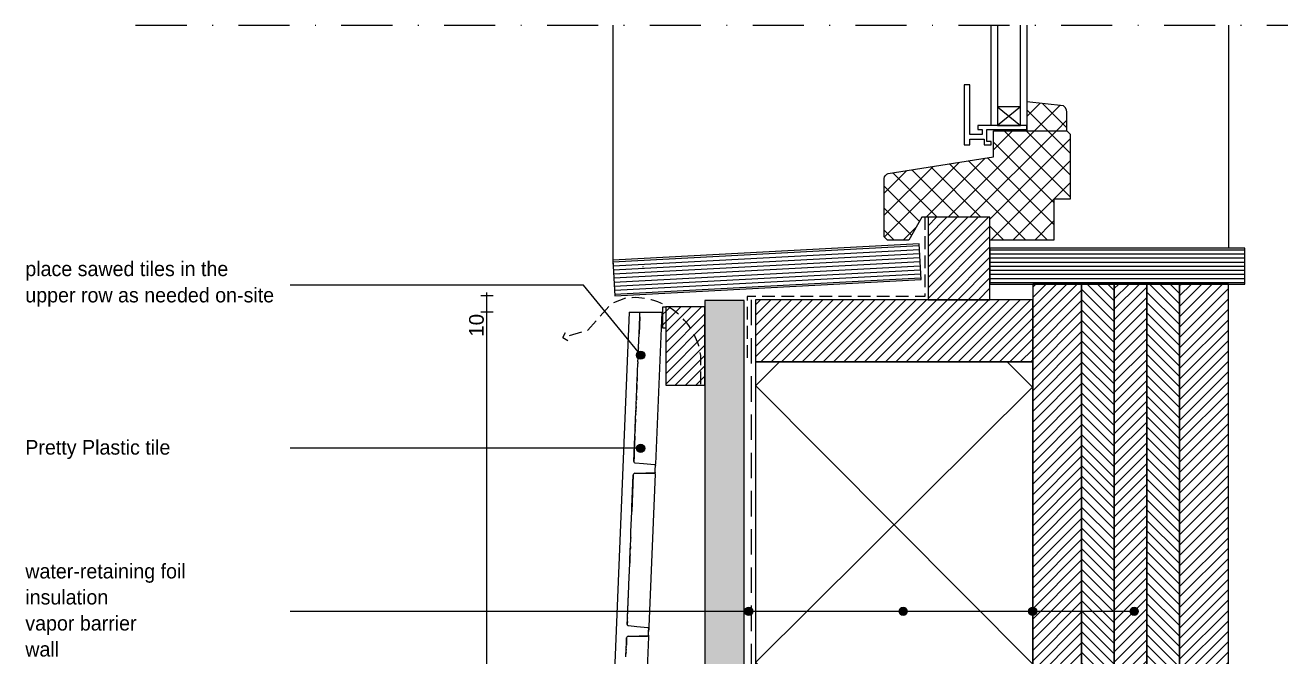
# Paper-space layout 'd-02 bottom connection windowframe' of a CAD drawing. Header units: millimetres. Extents: x 14 to 195, y 11 to 247.
# Drawn here: x 29 to 183.8, y 169.8 to 247.2 of the extents above; entities that cross this region are included whole.
import ezdxf
from ezdxf.xclip import XClip

# ---------------------------------------------------------------- set-up
doc = ezdxf.new("R2010")
doc.units = ezdxf.units.MM
doc.header["$MEASUREMENT"] = 0
doc.header["$XCLIPFRAME"] = 0
for name, pattern in [('B0302', [12.51, 6.26, -3.125, 0, -3.125]), ('B0701', [2.3412, 1.56, -0.7812]), ('B0703', [4.687, 3.125, -1.562])]:
    doc.linetypes.add(name, pattern=pattern)
for name, color, linetype in [('#01', 7, 'Continuous'), ('Dim - 1_50_100', 7, 'Continuous'), ('Info - 1_50_100', 7, 'Continuous'), ('Info - 1_5_10', 7, 'Continuous'), ('Info - English', 7, 'Continuous')]:
    doc.layers.add(name, color=color, linetype=linetype)
doc.styles.add('GENERATED_STYLE_3', font='Helvetica.ttc')
doc.styles.add('GENERATED_STYLE_4', font='')
doc.styles.get('GENERATED_STYLE_4').set_extended_font_data('Work Sans')
pattern_1 = [(45, (-9206.6243, 42.9798), (-1.3435029, 1.3435029), []), (135, (-9206.6243, 42.9798), (1.3435029, 1.3435029), [])]
pattern_2 = [(45, (-9206.62435, 42.97975), (-0.6363961, 0.6363961), [])]
pattern_3 = [(315, (-9206.62435, 42.97975), (0.6363961, 0.6363961), [])]

# ---------------------------------------------------------------- blocks, each defined once
blk = doc.blocks.new('Drawing_2_1', base_point=(-9206.62, 42.98))
at = {"layer": '#01', "linetype": 'Continuous', "lineweight": 0, "true_color": 0x000000}
for points in [[(103.95, 206.76), (103.98, 206.57), (104.09, 206.41), (104.25, 206.3), (104.45, 206.26), (104.64, 206.3), (104.8, 206.41), (104.91, 206.57), (104.95, 206.76), (104.91, 206.95), (104.8, 207.12), (104.64, 207.23), (104.45, 207.26), (104.25, 207.23), (104.09, 207.12), (103.98, 206.95)], [(103.94, 195.34), (103.98, 195.15), (104.09, 194.99), (104.25, 194.88), (104.44, 194.84), (104.63, 194.88), (104.79, 194.99), (104.9, 195.15), (104.94, 195.34), (104.9, 195.54), (104.79, 195.7), (104.63, 195.81), (104.44, 195.84), (104.25, 195.81), (104.09, 195.7), (103.98, 195.54)], [(117.19, 175.34), (117.23, 175.15), (117.34, 174.99), (117.5, 174.88), (117.69, 174.84), (117.88, 174.88), (118.05, 174.99), (118.16, 175.15), (118.19, 175.34), (118.16, 175.54), (118.05, 175.7), (117.88, 175.81), (117.69, 175.84), (117.5, 175.81), (117.34, 175.7), (117.23, 175.54)], [(136.13, 175.34), (136.17, 175.15), (136.28, 174.99), (136.44, 174.88), (136.63, 174.84), (136.82, 174.88), (136.98, 174.99), (137.09, 175.15), (137.13, 175.34), (137.09, 175.54), (136.98, 175.7), (136.82, 175.81), (136.63, 175.84), (136.44, 175.81), (136.28, 175.7), (136.17, 175.54)], [(152.02, 175.34), (152.06, 175.15), (152.17, 174.99), (152.33, 174.88), (152.52, 174.84), (152.71, 174.88), (152.87, 174.99), (152.98, 175.15), (153.02, 175.34), (152.98, 175.54), (152.87, 175.7), (152.71, 175.81), (152.52, 175.84), (152.33, 175.81), (152.17, 175.7), (152.06, 175.54)], [(164.46, 175.34), (164.5, 175.15), (164.61, 174.99), (164.77, 174.88), (164.96, 174.84), (165.15, 174.88), (165.31, 174.99), (165.42, 175.15), (165.46, 175.34), (165.42, 175.54), (165.31, 175.7), (165.15, 175.81), (164.96, 175.84), (164.77, 175.81), (164.61, 175.7), (164.5, 175.54)]]:
    blk.add_hatch(color=18, dxfattribs=at).paths.add_polyline_path(points)
at = {"layer": 'Info - 1_50_100', "linetype": 'Continuous', "lineweight": 0, "true_color": 0x000000}
h = blk.add_hatch(dxfattribs=at)
h.set_pattern_fill('310_Naaldhout__01__0001', color=18, style=0, pattern_type=2)
h.set_pattern_definition(pattern_2)
h.paths.add_polyline_path([(147.28, 223.68), (139.68, 223.68), (139.68, 213.55), (147.28, 213.55), (147.28, 220.88)])
h = blk.add_hatch(dxfattribs=at)
h.set_pattern_fill('325_Houtachtig_plaatmate_E0', color=18, style=0, pattern_type=2)
h.set_pattern_definition([(3.05803, (208.8205, 221.977), (-0.0266737, 0.499288), [])])
h.paths.add_polyline_path([(138.82, 216.03), (138.58, 220.43), (101.03, 218.42), (101.26, 214.03)])
h = blk.add_hatch(dxfattribs=at)
h.set_pattern_fill('325_Houtachtig_plaatmate_E0', color=18, style=0, pattern_type=2)
h.set_pattern_definition([(0, (284.83664, 217.6803), (0, 0.5), [])])
h.paths.add_polyline_path([(178.52, 215.48), (178.52, 219.88), (147.28, 219.88), (147.28, 215.48)])
h = blk.add_hatch(dxfattribs=at)
h.set_pattern_fill('310_Naaldhout__01__0001', color=18, style=0, pattern_type=2)
h.set_pattern_definition(pattern_2)
h.paths.add_polyline_path([(158.52, 215.48), (152.52, 215.48), (152.52, 92.3), (158.52, 92.3)])
h = blk.add_hatch(dxfattribs=at)
h.set_pattern_fill('310_Naaldhout__02__0001', color=18, style=0, pattern_type=2)
h.set_pattern_definition(pattern_3)
h.paths.add_polyline_path([(162.52, 215.48), (158.52, 215.48), (158.52, 92.3), (162.52, 92.3)])
h = blk.add_hatch(dxfattribs=at)
h.set_pattern_fill('310_Naaldhout__01__0001', color=18, style=0, pattern_type=2)
h.set_pattern_definition(pattern_2)
h.paths.add_polyline_path([(166.52, 215.48), (162.52, 215.48), (162.52, 92.3), (166.52, 92.3)])
h = blk.add_hatch(dxfattribs=at)
h.set_pattern_fill('310_Naaldhout__02__0001', color=18, style=0, pattern_type=2)
h.set_pattern_definition(pattern_3)
h.paths.add_polyline_path([(170.52, 215.48), (166.52, 215.48), (166.52, 92.3), (170.52, 92.3)])
h = blk.add_hatch(dxfattribs=at)
h.set_pattern_fill('310_Naaldhout__01__0001', color=18, style=0, pattern_type=2)
h.set_pattern_definition(pattern_2)
h.paths.add_polyline_path([(176.52, 215.48), (170.52, 215.48), (170.52, 92.3), (176.52, 92.3)])
at = {"layer": 'Info - 1_50_100', "linetype": 'Continuous', "lineweight": 0, "true_color": 0xfefefe}
blk.add_hatch(color=7, dxfattribs=at).paths.add_polyline_path([(117.12, 213.48), (112.32, 213.48), (112.32, 92.3), (117.12, 92.3)])
at = {"layer": 'Info - 1_50_100', "linetype": 'Continuous', "lineweight": 0, "true_color": 0x000000}
h = blk.add_hatch(dxfattribs=at)
h.set_pattern_fill('310_Naaldhout__01__0001', color=18, style=0, pattern_type=2)
h.set_pattern_definition(pattern_2)
h.paths.add_polyline_path([(118.52, 213.55), (118.52, 205.95), (152.52, 205.95), (152.52, 213.55)])
h = blk.add_hatch(dxfattribs=at)
h.set_pattern_fill('415_Isolatie_ruit_0001', color=18, style=0, pattern_type=2)
h.set_pattern_definition([(314.848, (118.52, 101.183), (16.9703, 16.8807), []), (224.848, (118.52, 101.183), (-16.9703, 17.0605), [])])
h.paths.add_polyline_path([(152.52, 205.95), (118.52, 205.95), (118.52, 92.3), (152.52, 92.3)])
at = {"layer": 'Info - 1_5_10', "linetype": 'Continuous', "lineweight": 0, "true_color": 0x99a3a6}
h = blk.add_hatch(dxfattribs=at)
h.set_pattern_fill('305_Loofhout__02__0001', color=253, style=0, pattern_type=2)
h.set_pattern_definition(pattern_1)
h.paths.add_polyline_path([(151.81, 234.28), (156.72, 234.28), (156.72, 236.25, 0.246914), (156.29, 237.35), (151.81, 237.82)])
h = blk.add_hatch(dxfattribs=at)
h.set_pattern_fill('305_Loofhout__02__0001', color=253, style=0, pattern_type=2)
h.set_pattern_definition(pattern_1)
h.paths.add_polyline_path([(134.32, 228.43), (134.32, 221.28), (134.72, 220.88), (137.32, 220.88), (138.92, 223.68), (147.28, 223.68), (147.28, 220.88), (155.12, 220.88), (155.12, 225.88), (157.12, 225.88), (157.12, 233.88), (156.72, 234.28), (147.72, 234.28), (147.72, 231.08), (134.8, 229.02, 0.340988)])
h = blk.add_hatch(dxfattribs=at)
h.set_pattern_fill('310_Naaldhout__01__0001', color=253, style=0, pattern_type=2)
h.set_pattern_definition(pattern_2)
h.paths.add_polyline_path([(107.18, 212.68), (107.18, 210.06), (107.52, 210.06), (107.52, 212.68)])
h = blk.add_hatch(dxfattribs=at)
h.set_pattern_fill('310_Naaldhout__01__0001', color=253, style=0, pattern_type=2)
h.set_pattern_definition(pattern_2)
h.paths.add_polyline_path([(107.52, 203.08), (112.32, 203.08), (112.32, 212.68), (107.52, 212.68)])
at = {"layer": '#01', "color": 9, "linetype": 'Continuous', "lineweight": 0}
for p, q in [((101.05, 247.22), (101.05, 217.94)), ((176.52, 247.22), (176.52, 219.88)), ((148.21, 237.2), (151.01, 234.94)), ((151.01, 237.2), (148.21, 234.94)), ((103.94, 195.34), (61.48, 195.34)), ((152.02, 175.34), (61.48, 175.34)), ((117.19, 175.34), (61.48, 175.34)), ((164.46, 175.34), (73.92, 175.34)), ((136.13, 175.34), (78.3, 175.34))]:
    blk.add_line(p, q, dxfattribs=at)
at = {"layer": '#01', "color": 9, "linetype": 'Continuous', "lineweight": 0, "flags": 128}
blk.add_lwpolyline([(104.13, 207.15), (97.42, 215.34), (61.48, 215.34)], dxfattribs=at)
at = {"layer": '#01', "color": 4, "linetype": 'Continuous', "lineweight": 0, "flags": 128}
blk.add_lwpolyline([(176.52, 92.3), (176.52, 215.48), (152.52, 215.48), (152.52, 92.3)], dxfattribs=at)
at = {"layer": '#01', "color": 1, "linetype": 'Continuous', "lineweight": 0}
for centre in [(104.45, 206.76), (104.44, 195.34), (117.69, 175.34), (136.63, 175.34), (152.52, 175.34), (164.96, 175.34)]:
    blk.add_circle(centre, 0.5, dxfattribs=at)
at = {"color": 1, "linetype": 'Continuous', "lineweight": 0}
for p, q in [((104.73, 217.61), (104.78, 217.63)), ((104.33, 211.47), (104.25, 209.36)), ((104.33, 211.48), (104.36, 212.04)), ((107.02, 212.04), (106.26, 193.41)), ((104.18, 207.77), (104.18, 207.77)), ((104.18, 207.67), (104.18, 207.6)), ((104.11, 205.95), (104.1, 205.75)), ((104.15, 206.88), (104.13, 206.47)), ((104.14, 206.75), (104.13, 206.44)), ((104.04, 204.24), (104.07, 204.91)), ((104.07, 204.91), (104.07, 204.99)), ((104.09, 205.6), (104.1, 205.73)), ((104.09, 205.6), (104.09, 205.61)), ((104.1, 205.74), (104.1, 205.75)), ((104.1, 205.73), (104.1, 205.74)), ((103.99, 203.1), (103.97, 202.69)), ((103.99, 203.08), (103.97, 202.69)), ((103.99, 203.17), (103.99, 203.13)), ((103.99, 203.13), (103.99, 203.15)), ((103.99, 203.12), (103.99, 203.13)), ((104.01, 203.58), (104.02, 203.68)), ((104.02, 203.68), (104.01, 203.6)), ((104.02, 203.68), (104.01, 203.63)), ((104.02, 203.68), (104.01, 203.63)), ((104.02, 203.88), (104.03, 203.93)), ((104.03, 203.93), (104.02, 203.88)), ((104.02, 203.88), (104.03, 203.93)), ((104.02, 203.9), (104.03, 203.93)), ((104.03, 203.93), (104.02, 203.91)), ((104.02, 203.91), (104.03, 203.93)), ((104.02, 203.91), (104.02, 203.86)), ((104.02, 203.88), (104.02, 203.73)), ((104.02, 203.86), (104.02, 203.86)), ((104.02, 203.86), (104.02, 203.78)), ((104.02, 203.86), (104.02, 203.8)), ((104.02, 203.86), (104.02, 203.83)), ((104.02, 203.8), (104.02, 203.83)), ((104.02, 203.73), (104.02, 203.68)), ((104.02, 203.68), (104.02, 203.68)), ((104.03, 204.02), (104.03, 204.02)), ((104.03, 204.01), (104.03, 204)), ((104.03, 204), (104.03, 204.01)), ((104.03, 204.01), (104.03, 204.01)), ((104.03, 204), (104.03, 204)), ((104.03, 204), (104.03, 203.98)), ((104.03, 204), (104.03, 204)), ((104.03, 203.98), (104.03, 203.98)), ((104.03, 203.98), (104.03, 203.98)), ((104.03, 203.96), (104.03, 203.97)), ((104.03, 203.93), (104.03, 203.96)), ((104.03, 203.93), (104.03, 203.96)), ((104.03, 203.95), (104.03, 203.96)), ((104.03, 203.95), (104.03, 203.96)), ((104.03, 203.93), (104.03, 203.95)), ((103.92, 201.44), (103.93, 201.5)), ((103.92, 201.45), (103.93, 201.49)), ((103.92, 201.47), (103.92, 201.46)), ((103.92, 201.45), (103.92, 201.46)), ((103.92, 201.43), (103.92, 201.45)), ((103.92, 201.42), (103.92, 201.43)), ((103.92, 201.43), (103.92, 201.43)), ((103.92, 201.4), (103.92, 201.42)), ((103.92, 201.39), (103.92, 201.4)), ((103.92, 201.4), (103.92, 201.4)), ((103.92, 201.38), (103.92, 201.39)), ((103.92, 201.36), (103.92, 201.38)), ((103.92, 201.37), (103.92, 201.36)), ((103.92, 201.35), (103.92, 201.36)), ((103.92, 201.36), (103.92, 201.36)), ((103.92, 201.26), (103.92, 201.35)), ((103.92, 201.32), (103.92, 201.33)), ((103.92, 201.24), (103.92, 201.32)), ((103.92, 201.23), (103.92, 201.31)), ((103.92, 201.31), (103.92, 201.31)), ((103.93, 201.68), (103.93, 201.7)), ((103.93, 201.66), (103.93, 201.67)), ((103.93, 201.65), (103.93, 201.66)), ((103.93, 201.65), (103.93, 201.63)), ((103.93, 201.63), (103.93, 201.64)), ((103.93, 201.61), (103.93, 201.63)), ((103.93, 201.6), (103.93, 201.61)), ((103.93, 201.6), (103.93, 201.58)), ((103.93, 201.58), (103.93, 201.59)), ((103.93, 201.57), (103.93, 201.58)), ((103.93, 201.52), (103.93, 201.57)), ((103.93, 201.55), (103.93, 201.5)), ((103.93, 201.54), (103.93, 201.55)), ((103.93, 201.52), (103.93, 201.54)), ((103.93, 201.5), (103.93, 201.52)), ((103.93, 201.52), (103.93, 201.52)), ((103.94, 201.79), (103.96, 202.45)), ((103.94, 201.79), (103.94, 201.77)), ((103.94, 201.78), (103.94, 201.77)), ((103.94, 201.77), (103.94, 201.76)), ((103.94, 201.75), (103.94, 201.76)), ((103.94, 201.75), (103.94, 201.75)), ((103.94, 201.72), (103.94, 201.74)), ((103.96, 202.45), (103.97, 202.46)), ((103.97, 202.46), (103.96, 202.45)), ((103.96, 202.45), (103.96, 202.45)), ((103.97, 202.69), (103.97, 202.69)), ((103.97, 202.68), (103.97, 202.69)), ((103.97, 202.67), (103.97, 202.68)), ((103.97, 202.68), (103.97, 202.67)), ((103.97, 202.67), (103.97, 202.68)), ((103.97, 202.65), (103.97, 202.67)), ((103.97, 202.67), (103.97, 202.66)), ((103.97, 202.66), (103.97, 202.67)), ((103.97, 202.66), (103.97, 202.63)), ((103.97, 202.66), (103.97, 202.64)), ((103.97, 202.66), (103.97, 202.65)), ((103.97, 202.66), (103.97, 202.65)), ((103.97, 202.66), (103.97, 202.66)), ((103.97, 202.64), (103.97, 202.62)), ((103.97, 202.64), (103.97, 202.62)), ((103.97, 202.64), (103.97, 202.63)), ((103.97, 202.63), (103.97, 202.61)), ((103.97, 202.63), (103.97, 202.61)), ((103.97, 202.62), (103.97, 202.62)), ((103.97, 202.61), (103.97, 202.6)), ((103.97, 202.61), (103.97, 202.6)), ((103.97, 202.6), (103.97, 202.61)), ((103.97, 202.59), (103.97, 202.6)), ((103.97, 202.59), (103.97, 202.59)), ((103.97, 202.59), (103.97, 202.59)), ((103.97, 202.47), (103.97, 202.48)), ((103.85, 199.75), (103.86, 199.76)), ((103.85, 199.75), (103.85, 199.74)), ((103.85, 199.75), (103.85, 199.74)), ((103.85, 199.74), (103.85, 199.75)), ((103.85, 199.75), (103.85, 199.75)), ((103.85, 199.71), (103.85, 199.73)), ((103.85, 199.73), (103.85, 199.72)), ((103.85, 199.73), (103.85, 199.73)), ((103.85, 199.71), (103.85, 199.71)), ((103.87, 200.17), (103.86, 199.84)), ((103.87, 200.15), (103.86, 199.83)), ((103.86, 199.84), (103.86, 199.84)), ((103.86, 199.83), (103.86, 199.82)), ((103.86, 199.83), (103.86, 199.83)), ((103.86, 199.8), (103.86, 199.82)), ((103.86, 199.8), (103.86, 199.81)), ((103.86, 199.79), (103.86, 199.8)), ((103.86, 199.78), (103.86, 199.77)), ((103.86, 199.78), (103.86, 199.77)), ((103.86, 199.78), (103.86, 199.78)), ((103.86, 199.77), (103.86, 199.77)), ((103.86, 199.77), (103.86, 199.76)), ((103.87, 200.22), (103.88, 200.3)), ((103.88, 200.3), (103.87, 200.22)), ((103.88, 200.27), (103.87, 200.2)), ((103.88, 200.26), (103.87, 200.17)), ((103.88, 200.48), (103.88, 200.47)), ((103.88, 200.44), (103.88, 200.46)), ((103.88, 200.45), (103.88, 200.44)), ((103.88, 200.43), (103.88, 200.41)), ((103.88, 200.43), (103.88, 200.41)), ((103.88, 200.4), (103.88, 200.38)), ((103.88, 200.4), (103.88, 200.4)), ((103.88, 200.37), (103.88, 200.36)), ((103.88, 200.36), (103.88, 200.33)), ((103.88, 200.33), (103.88, 200.35)), ((103.88, 200.34), (103.88, 200.33)), ((103.88, 200.31), (103.88, 200.33)), ((103.88, 200.32), (103.88, 200.31)), ((103.88, 200.3), (103.88, 200.3)), ((103.88, 200.28), (103.88, 200.27)), ((103.91, 201.01), (103.9, 200.98)), ((103.9, 200.97), (103.9, 200.95)), ((103.9, 200.94), (103.9, 200.91)), ((103.9, 200.94), (103.9, 200.92)), ((103.9, 200.9), (103.9, 200.88)), ((103.9, 200.84), (103.9, 200.87)), ((103.9, 200.87), (103.9, 200.85)), ((103.91, 201.01), (103.91, 200.99)), ((103.79, 198.28), (103.8, 198.3)), ((103.79, 198.26), (103.79, 198.28)), ((103.79, 198.25), (103.79, 198.23)), ((103.79, 198.21), (103.79, 198.23)), ((103.79, 198.15), (103.79, 198.21)), ((103.79, 198.16), (103.79, 198.21)), ((103.81, 198.57), (103.8, 198.53)), ((103.8, 198.48), (103.8, 198.46)), ((103.8, 198.44), (103.8, 198.42)), ((103.8, 198.37), (103.8, 198.4)), ((103.8, 198.35), (103.8, 198.37)), ((103.8, 198.31), (103.8, 198.33)), ((103.81, 198.77), (103.82, 198.78)), ((103.82, 198.78), (103.81, 198.77)), ((103.81, 198.77), (103.81, 198.77)), ((103.81, 198.76), (103.81, 198.77)), ((103.81, 198.77), (103.81, 198.76)), ((103.81, 198.77), (103.81, 198.77)), ((103.81, 198.74), (103.81, 198.76)), ((103.81, 198.76), (103.81, 198.74)), ((103.81, 198.73), (103.81, 198.74)), ((103.81, 198.74), (103.81, 198.74)), ((103.81, 198.72), (103.81, 198.73)), ((103.81, 198.72), (103.81, 198.71)), ((103.81, 198.69), (103.81, 198.71)), ((103.81, 198.71), (103.81, 198.69)), ((103.81, 198.69), (103.81, 198.68)), ((103.81, 198.68), (103.81, 198.67)), ((103.81, 198.68), (103.81, 198.67)), ((103.81, 198.66), (103.81, 198.67)), ((103.81, 198.64), (103.81, 198.66)), ((103.81, 198.65), (103.81, 198.64)), ((103.81, 198.61), (103.81, 198.64)), ((103.81, 198.64), (103.81, 198.61)), ((103.81, 198.64), (103.81, 198.64)), ((103.81, 198.61), (103.81, 198.62)), ((103.81, 198.62), (103.81, 198.61)), ((103.81, 198.6), (103.81, 198.61)), ((103.81, 198.61), (103.81, 198.61)), ((103.81, 198.57), (103.81, 198.6)), ((103.81, 198.56), (103.81, 198.59)), ((103.81, 198.59), (103.81, 198.55)), ((103.81, 198.59), (103.81, 198.59)), ((103.81, 198.58), (103.81, 198.55)), ((103.81, 198.54), (103.81, 198.57)), ((103.82, 198.87), (103.82, 198.87)), ((103.82, 198.87), (103.82, 198.86)), ((103.82, 198.85), (103.82, 198.86)), ((103.82, 198.86), (103.82, 198.86)), ((103.82, 198.86), (103.82, 198.86)), ((103.82, 198.84), (103.82, 198.85)), ((103.82, 198.85), (103.82, 198.85)), ((103.82, 198.83), (103.82, 198.84)), ((103.82, 198.84), (103.82, 198.84)), ((103.82, 198.84), (103.82, 198.84)), ((103.82, 198.83), (103.82, 198.82)), ((103.82, 198.82), (103.82, 198.83)), ((103.82, 198.81), (103.82, 198.82)), ((103.82, 198.82), (103.82, 198.81)), ((103.82, 198.81), (103.82, 198.8)), ((103.82, 198.8), (103.82, 198.79)), ((103.82, 198.8), (103.82, 198.8)), ((103.82, 198.79), (103.82, 198.78)), ((103.83, 199.26), (103.84, 199.5)), ((103.84, 199.51), (103.85, 199.52)), ((103.84, 199.51), (103.84, 199.5)), ((103.84, 199.5), (103.84, 199.51)), ((103.85, 199.57), (103.85, 199.58)), ((103.85, 199.58), (103.85, 199.58)), ((103.85, 199.58), (103.85, 199.57)), ((103.85, 199.57), (103.85, 199.56)), ((103.85, 199.57), (103.85, 199.57)), ((103.85, 199.56), (103.85, 199.55)), ((103.85, 199.55), (103.85, 199.54)), ((103.85, 199.52), (103.85, 199.54)), ((103.85, 199.54), (103.85, 199.54)), ((103.73, 196.81), (103.61, 193.74)), ((103.61, 193.74), (103.73, 196.79)), ((103.73, 196.79), (103.73, 196.8)), ((103.73, 196.8), (103.73, 196.79)), ((103.76, 197.55), (103.77, 197.56)), ((103.76, 197.53), (103.76, 197.54)), ((103.76, 197.52), (103.76, 197.51)), ((103.76, 197.49), (103.76, 197.51)), ((103.76, 197.51), (103.76, 197.5)), ((103.76, 197.49), (103.76, 197.49)), ((103.77, 197.79), (103.78, 197.83)), ((103.77, 197.78), (103.77, 197.75)), ((103.77, 197.74), (103.77, 197.7)), ((103.77, 197.74), (103.77, 197.71)), ((103.77, 197.69), (103.77, 197.65)), ((103.77, 197.62), (103.77, 197.64)), ((103.77, 197.59), (103.77, 197.6)), ((103.78, 198.04), (103.79, 198.08)), ((103.78, 198), (103.78, 198.04)), ((103.78, 198), (103.78, 197.99)), ((103.78, 197.98), (103.78, 197.94)), ((103.78, 197.93), (103.78, 197.88)), ((103.78, 197.9), (103.78, 197.93)), ((103.78, 197.87), (103.78, 197.84)), ((103.79, 198.14), (103.79, 198.09)), ((103.79, 198.09), (103.79, 198.14)), ((103.61, 193.74), (103.63, 194.36)), ((103.63, 194.34), (103.61, 193.74)), ((103.61, 193.74), (103.63, 194.33)), ((103.63, 194.31), (103.61, 193.74)), ((103.63, 193.64), (103.61, 193.74)), ((103.63, 194.36), (103.64, 194.38)), ((103.7, 193.57), (103.63, 193.64)), ((103.79, 193.53), (103.7, 193.57)), ((103.54, 192.08), (103.36, 187.57)), ((103.38, 188.11), (103.54, 192.08)), ((103.57, 192.18), (103.54, 192.08)), ((103.64, 192.25), (103.57, 192.18)), ((103.74, 192.28), (103.64, 192.25)), ((106.12, 192.3), (105.07, 192.29)), ((106.21, 192.2), (105.44, 173.43)), ((106.17, 192.32), (106.15, 192.31)), ((106.19, 193.3), (106.21, 193.3)), ((106.2, 192.35), (106.19, 192.34)), ((106.21, 192.2), (106.22, 192.4)), ((106.22, 192.4), (106.21, 192.38)), ((106.22, 192.4), (106.23, 192.75)), ((106.23, 193.28), (106.24, 193.26)), ((106.25, 193.21), (106.26, 193.41)), ((106.25, 193.23), (106.25, 193.21)), ((103.38, 188.11), (103.36, 187.77)), ((103.38, 188.11), (103.37, 187.95)), ((103.22, 184.21), (103.23, 184.42)), ((103.23, 184.39), (103.22, 184.32)), ((103.22, 184.32), (103.23, 184.35)), ((103.22, 184.21), (103.22, 184.32)), ((103.22, 184.21), (103.22, 184.28)), ((103.24, 184.82), (103.25, 184.97)), ((103.25, 184.97), (103.25, 185.04)), ((103.18, 183.13), (103.17, 182.94)), ((103.17, 182.97), (103.18, 183.13)), ((103.18, 183.26), (103.19, 183.41)), ((103.18, 183.3), (103.18, 183.13)), ((103.19, 183.41), (103.19, 183.44)), ((103.21, 184.1), (103.22, 184.16)), ((103.22, 184.16), (103.22, 184.19)), ((103.12, 181.71), (103.1, 181.27)), ((103.12, 181.71), (103.1, 181.34)), ((103.13, 181.98), (103.12, 181.75)), ((103.13, 181.98), (103.12, 181.8)), ((103.14, 182.2), (103.13, 182.02)), ((103.14, 182.2), (103.13, 182.06)), ((103.15, 182.41), (103.14, 182.3)), ((103.15, 182.41), (103.14, 182.33)), ((102.82, 174.49), (102.98, 178.43)), ((102.98, 178.43), (102.99, 178.64)), ((102.81, 174.09), (102.79, 173.76)), ((102.79, 173.76), (102.8, 174.04)), ((102.81, 173.66), (102.79, 173.76)), ((102.81, 174.09), (102.82, 174.49)), ((102.88, 173.59), (102.81, 173.66)), ((102.82, 174.49), (102.83, 174.64)), ((102.82, 174.54), (102.82, 174.49)), ((102.97, 173.55), (102.88, 173.59)), ((105.44, 173.43), (105.43, 173.23)), ((102.72, 172.1), (102.69, 171.2)), ((102.71, 171.68), (102.72, 172.1)), ((102.75, 172.2), (102.72, 172.1)), ((102.83, 172.27), (102.75, 172.2)), ((102.92, 172.29), (102.83, 172.27)), ((103.69, 172.3), (103.69, 172.3)), ((105.3, 172.32), (104.25, 172.31)), ((105.39, 172.22), (104.62, 153.44)), ((105.3, 172.32), (105.32, 172.33)), ((105.34, 173.33), (105.36, 173.32)), ((105.37, 172.35), (105.35, 172.33)), ((105.39, 173.31), (105.4, 173.3)), ((105.4, 172.41), (105.39, 172.22)), ((105.39, 172.39), (105.39, 172.37)), ((105.43, 173.23), (105.42, 172.87)), ((105.43, 173.23), (105.43, 173.25)), ((102.65, 170.32), (102.64, 170.15)), ((102.67, 170.72), (102.66, 170.57)), ((102.66, 170.41), (102.66, 170.57)), ((102.66, 170.57), (102.66, 170.57)), ((102.66, 170.41), (102.66, 170.41)), ((102.67, 170.81), (102.68, 170.9)), ((102.67, 170.72), (102.67, 170.81)), ((102.68, 171.05), (102.69, 171.2)), ((102.68, 171.05), (102.68, 171.04)), ((102.68, 171.04), (102.68, 170.9)), ((102.69, 171.2), (102.69, 171.2)), ((102.63, 169.82), (102.64, 169.93)), ((102.63, 169.78), (102.63, 169.82)), ((102.64, 170.15), (102.64, 170.09)), ((102.64, 170.09), (102.64, 170.08)), ((102.64, 169.95), (102.64, 169.93))]:
    blk.add_line(p, q, dxfattribs=at)
at = {"color": 2, "linetype": 'Continuous', "lineweight": 0}
for p, q in [((103.02, 212.04), (107.06, 212.04)), ((103.99, 203.12), (103.99, 203.13)), ((104.02, 203.9), (104.02, 203.91)), ((104.02, 203.88), (104.02, 203.88)), ((104.02, 203.68), (104.02, 203.68)), ((104.03, 203.95), (104.03, 203.96)), ((104.03, 203.93), (104.03, 203.93)), ((103.92, 201.45), (103.92, 201.46)), ((103.92, 201.42), (103.92, 201.43)), ((103.92, 201.32), (103.92, 201.33)), ((103.92, 201.31), (103.92, 201.31)), ((103.93, 201.7), (103.93, 201.71)), ((103.93, 201.54), (103.93, 201.55)), ((103.93, 201.52), (103.93, 201.52)), ((103.94, 201.77), (103.94, 201.78)), ((103.94, 201.75), (103.94, 201.75)), ((103.97, 202.69), (103.97, 202.69)), ((103.97, 202.45), (103.97, 202.46)), ((103.85, 199.73), (103.85, 199.73)), ((103.85, 199.71), (103.85, 199.71)), ((103.88, 200.48), (103.88, 200.49)), ((103.88, 200.46), (103.88, 200.47)), ((103.88, 200.43), (103.88, 200.44)), ((103.88, 200.4), (103.88, 200.41)), ((103.88, 200.37), (103.88, 200.38)), ((103.88, 200.34), (103.88, 200.35)), ((103.88, 200.32), (103.88, 200.33)), ((103.88, 200.29), (103.88, 200.3)), ((103.88, 200.27), (103.88, 200.28)), ((103.9, 200.98), (103.91, 200.99)), ((103.9, 200.94), (103.9, 200.95)), ((103.9, 200.91), (103.9, 200.92)), ((103.9, 200.87), (103.9, 200.88)), ((103.9, 200.84), (103.9, 200.85)), ((103.79, 198.28), (103.79, 198.29)), ((103.79, 198.26), (103.79, 198.26)), ((103.79, 198.23), (103.79, 198.23)), ((103.79, 198.21), (103.79, 198.21)), ((103.8, 198.46), (103.8, 198.46)), ((103.8, 198.42), (103.8, 198.42)), ((103.8, 198.37), (103.8, 198.38)), ((103.8, 198.3), (103.8, 198.31)), ((103.81, 198.71), (103.81, 198.71)), ((103.81, 198.68), (103.81, 198.68)), ((103.82, 198.86), (103.82, 198.87)), ((103.82, 198.84), (103.82, 198.84)), ((103.84, 199.51), (103.84, 199.51)), ((103.85, 199.52), (103.85, 199.52)), ((103.73, 196.79), (103.73, 196.79)), ((103.76, 197.49), (103.76, 197.5)), ((103.78, 198.04), (103.78, 198.04)), ((103.78, 197.98), (103.78, 197.99)), ((103.79, 198.14), (103.79, 198.15)), ((103.79, 198.08), (103.79, 198.09)), ((102.66, 170.57), (102.67, 170.72)), ((102.68, 170.9), (102.68, 171.05))]:
    blk.add_line(p, q, dxfattribs=at)
at = {"color": 2, "linetype": 'Continuous', "lineweight": 0, "flags": 128}
for points in [[(103.02, 212.04), (100.44, 148.98), (98.95, 112.51), (98.94, 112.25), (98.93, 112.11), (98.94, 112.08), (98.94, 112.06)], [(104.22, 208.61), (104.25, 209.36), (104.33, 211.47), (104.36, 212.04)], [(104.11, 205.95), (104.13, 206.44), (104.13, 206.47), (104.15, 207.02), (104.16, 207.17), (104.18, 207.6), (104.18, 207.67), (104.22, 208.61)], [(103.61, 193.74), (103.63, 194.31), (103.63, 194.33), (103.63, 194.34), (103.63, 194.36), (103.64, 194.38), (103.73, 196.79), (103.73, 196.8), (103.76, 197.49), (103.76, 197.51), (103.76, 197.52), (103.76, 197.54), (103.76, 197.55), (103.77, 197.56), (103.77, 197.58), (103.77, 197.59), (103.77, 197.6), (103.77, 197.62), (103.77, 197.64), (103.77, 197.65), (103.77, 197.69), (103.77, 197.7), (103.77, 197.71), (103.77, 197.74), (103.77, 197.75), (103.77, 197.78), (103.77, 197.79), (103.78, 197.83), (103.78, 197.84), (103.78, 197.87), (103.78, 197.88), (103.78, 197.9), (103.78, 197.93), (103.78, 197.94), (103.78, 197.98), (103.78, 198), (103.78, 198.04), (103.79, 198.08), (103.79, 198.1), (103.79, 198.14), (103.79, 198.16), (103.79, 198.21), (103.79, 198.23), (103.79, 198.25), (103.79, 198.26), (103.79, 198.28), (103.8, 198.3), (103.8, 198.33), (103.8, 198.34), (103.8, 198.35), (103.8, 198.37), (103.8, 198.4), (103.8, 198.42), (103.8, 198.44), (103.8, 198.46), (103.8, 198.48), (103.81, 198.57), (103.81, 198.58), (103.81, 198.59), (103.81, 198.61), (103.81, 198.63), (103.81, 198.64), (103.81, 198.66), (103.81, 198.67), (103.81, 198.68), (103.81, 198.69), (103.81, 198.71), (103.81, 198.72), (103.81, 198.74), (103.81, 198.75), (103.81, 198.77), (103.82, 198.79), (103.82, 198.81), (103.82, 198.82), (103.82, 198.83), (103.82, 198.85), (103.82, 198.86), (103.83, 199.14), (103.84, 199.5), (103.85, 199.52), (103.85, 199.54), (103.85, 199.55), (103.85, 199.56), (103.85, 199.57), (103.85, 199.58), (103.85, 199.71), (103.85, 199.72), (103.85, 199.74), (103.86, 199.76), (103.86, 199.78), (103.86, 199.8), (103.86, 199.82), (103.86, 199.83), (103.88, 200.26), (103.88, 200.27), (103.88, 200.29), (103.88, 200.31), (103.88, 200.32), (103.88, 200.34), (103.88, 200.36), (103.88, 200.37), (103.88, 200.4), (103.88, 200.43), (103.88, 200.45), (103.88, 200.48), (103.9, 200.84), (103.9, 200.87), (103.9, 200.9), (103.9, 200.94), (103.9, 200.97), (103.91, 201.01), (103.92, 201.31), (103.92, 201.32), (103.92, 201.34), (103.92, 201.35), (103.92, 201.36), (103.92, 201.38), (103.92, 201.4), (103.92, 201.42), (103.92, 201.43), (103.92, 201.45), (103.92, 201.47), (103.93, 201.49), (103.93, 201.5), (103.93, 201.52), (103.93, 201.54), (103.93, 201.55), (103.93, 201.57), (103.93, 201.58), (103.93, 201.59), (103.93, 201.6), (103.93, 201.61), (103.93, 201.63), (103.93, 201.64), (103.93, 201.65), (103.93, 201.66), (103.93, 201.67), (103.93, 201.68), (103.93, 201.7), (103.94, 201.72), (103.94, 201.74), (103.94, 201.76), (103.94, 201.79), (103.96, 202.45), (103.97, 202.46), (103.97, 202.48), (103.97, 202.59), (103.97, 202.6), (103.97, 202.61), (103.97, 202.62), (103.97, 202.64), (103.97, 202.65), (103.97, 202.67), (103.97, 202.69), (103.99, 203.08), (103.99, 203.1), (103.99, 203.12), (103.99, 203.15), (103.99, 203.17), (104.01, 203.56), (104.01, 203.58), (104.01, 203.6), (104.01, 203.63), (104.02, 203.68), (104.02, 203.73), (104.02, 203.78), (104.02, 203.8), (104.02, 203.83), (104.02, 203.86), (104.02, 203.88), (104.02, 203.9), (104.03, 203.93), (104.03, 203.95), (104.03, 203.98), (104.03, 204), (104.03, 204.02), (104.04, 204.24), (104.07, 204.91)], [(104.07, 204.99), (104.09, 205.49), (104.09, 205.61), (104.1, 205.73)], [(104.03, 204), (104.03, 204.01), (104.03, 204.02)], [(103.92, 201.38), (103.92, 201.4)], [(103.92, 201.35), (103.92, 201.37)], [(103.96, 202.45), (103.97, 202.47)], [(103.97, 202.67), (103.97, 202.68), (103.97, 202.69)], [(103.97, 202.59), (103.97, 202.6), (103.97, 202.62), (103.97, 202.63)], [(103.97, 202.59), (103.97, 202.6)], [(103.86, 199.77), (103.86, 199.79), (103.86, 199.81)], [(103.81, 198.75), (103.81, 198.76), (103.81, 198.77), (103.82, 198.8), (103.82, 198.81), (103.82, 198.82), (103.82, 198.83), (103.82, 198.85), (103.82, 198.87)], [(103.81, 198.6), (103.81, 198.62), (103.81, 198.64), (103.81, 198.65)], [(103.81, 198.57), (103.81, 198.58)], [(103.85, 199.56), (103.85, 199.57), (103.85, 199.58)], [(103.76, 197.49), (103.76, 197.52), (103.76, 197.53)], [(106.21, 193.3), (106.19, 193.3), (106.16, 193.31), (104.81, 193.44), (103.79, 193.53)], [(102.79, 173.76), (102.8, 174.04), (102.81, 174.09), (102.82, 174.49), (102.82, 174.54), (102.83, 174.64), (102.98, 178.43), (102.99, 178.64), (103.1, 181.23), (103.1, 181.27), (103.1, 181.34), (103.12, 181.71), (103.12, 181.75), (103.12, 181.8), (103.13, 181.98), (103.13, 182.02), (103.13, 182.06), (103.14, 182.26), (103.14, 182.3), (103.14, 182.33), (103.17, 182.94), (103.17, 182.97), (103.18, 183.3), (103.19, 183.41), (103.19, 183.44), (103.22, 184.16), (103.22, 184.19), (103.22, 184.28), (103.22, 184.32), (103.23, 184.35), (103.23, 184.39), (103.23, 184.42), (103.23, 184.45), (103.24, 184.82), (103.25, 184.97), (103.25, 185.04), (103.25, 185.08), (103.36, 187.57), (103.36, 187.77), (103.37, 187.95), (103.38, 188.11), (103.54, 192.08)], [(103.74, 192.28), (105.07, 192.29), (106.12, 192.3), (106.15, 192.31), (106.17, 192.32)], [(106.17, 192.32), (106.19, 192.34), (106.2, 192.35)], [(106.2, 192.35), (106.21, 192.38), (106.22, 192.4), (106.23, 192.75), (106.25, 193.21), (106.25, 193.23), (106.24, 193.26)], [(106.24, 193.26), (106.23, 193.28), (106.21, 193.3)], [(105.39, 173.31), (105.36, 173.32), (105.34, 173.33), (103.99, 173.46), (102.97, 173.55)], [(102.69, 171.2), (102.71, 171.68), (102.72, 172.1)], [(102.92, 172.29), (104.25, 172.31), (105.3, 172.32), (105.32, 172.33), (105.35, 172.33)], [(105.35, 172.33), (105.37, 172.35), (105.39, 172.37)], [(105.42, 173.28), (105.4, 173.3), (105.39, 173.31)], [(105.39, 172.37), (105.39, 172.39), (105.4, 172.41), (105.42, 172.87), (105.43, 173.23), (105.43, 173.25), (105.42, 173.28)], [(102.64, 170.15), (102.66, 170.41)], [(102.64, 169.93), (102.64, 170.08), (102.64, 170.09)]]:
    blk.add_lwpolyline(points, dxfattribs=at)
at = {"color": 1, "linetype": 'Continuous', "lineweight": 0}
for p in [(103.92, 201.33), (103.94, 201.75), (103.97, 202.6), (103.81, 198.74), (103.81, 198.59), (103.82, 198.86), (103.82, 198.8), (103.76, 197.5)]:
    blk.add_point(p, dxfattribs=at)
at = {"layer": 'Dim - 1_50_100', "color": 1, "linetype": 'Continuous', "lineweight": 0}
for p, q in [((86.34, 214.03), (84.84, 214.03)), ((85.59, 214.03), (85.59, 214.43)), ((85.59, 212.04), (85.59, 214.03)), ((86.34, 212.04), (84.84, 212.04)), ((85.59, 112.01), (85.59, 212.04))]:
    blk.add_line(p, q, dxfattribs=at)
at = {"layer": 'Info - 1_50_100', "color": 3, "linetype": 'B0703', "lineweight": 0}
blk.add_line((118.01, 213.55), (118.01, 92.3), dxfattribs=at)
at = {"layer": 'Info - 1_50_100', "color": 9, "linetype": 'Continuous', "lineweight": 0}
for q in [(95.23, 209.53), (95.51, 208.57)]:
    blk.add_line((94.89, 208.91), q, dxfattribs=at)
at = {"layer": 'Info - 1_50_100', "color": 2, "linetype": 'B0701', "lineweight": 0, "flags": 128}
blk.add_lwpolyline([(139.28, 223.68), (139.28, 213.95), (117.5, 213.95), (117.5, 205.95)], dxfattribs=at)
at = {"layer": 'Info - 1_50_100', "color": 9, "linetype": 'Continuous', "lineweight": 0, "flags": 128}
for points in [[(147.28, 223.68), (139.68, 223.68), (139.68, 213.55), (147.28, 213.55), (147.28, 220.88)], [(138.82, 216.03), (138.58, 220.43), (101.03, 218.42), (101.26, 214.03)], [(178.52, 215.48), (178.52, 219.88), (147.28, 219.88), (147.28, 215.48)]]:
    blk.add_lwpolyline(points, close=True, dxfattribs=at)
for points in [[(158.52, 92.3), (158.52, 215.48), (152.52, 215.48), (152.52, 92.3)], [(162.52, 92.3), (162.52, 215.48), (158.52, 215.48), (158.52, 92.3)], [(166.52, 92.3), (166.52, 215.48), (162.52, 215.48), (162.52, 92.3)], [(170.52, 92.3), (170.52, 215.48), (166.52, 215.48), (166.52, 92.3)], [(176.52, 92.3), (176.52, 215.48), (170.52, 215.48), (170.52, 92.3)], [(117.12, 92.3), (117.12, 213.48), (112.32, 213.48), (112.32, 92.3)]]:
    blk.add_lwpolyline(points, dxfattribs=at)
at = {"layer": 'Info - 1_50_100', "color": 9, "linetype": 'B0701', "lineweight": 0, "flags": 128}
blk.add_lwpolyline([(111.81, 203.21), (111.81, 206.7, 0.414214), (102.59, 213.74), (100.87, 213.11), (97.98, 209.81), (94.89, 208.91)], format="xyb", dxfattribs=at)
at = {"layer": 'Info - 1_50_100', "color": 2, "linetype": 'Continuous', "lineweight": 0, "flags": 128}
blk.add_lwpolyline([(118.52, 213.55), (118.52, 205.95), (152.52, 205.95), (152.52, 213.55)], close=True, dxfattribs=at)
at = {"layer": 'Info - 1_50_100', "color": 1, "linetype": 'Continuous', "lineweight": 0, "flags": 128}
blk.add_lwpolyline([(152.52, 92.3), (152.52, 205.95), (118.52, 205.95), (118.52, 92.3)], dxfattribs=at)
at = {"layer": 'Info - 1_5_10', "color": 9, "linetype": 'Continuous', "lineweight": 0, "flags": 128}
for points in [[(148.21, 247.22), (148.21, 234.94), (147.41, 234.94), (147.41, 247.22)], [(151.81, 247.22), (151.81, 234.94), (151.01, 234.94), (151.01, 247.22)]]:
    blk.add_lwpolyline(points, dxfattribs=at)
blk.add_lwpolyline([(147.41, 232.54), (147.41, 232.95), (146.88, 232.95), (146.88, 234.45), (151.81, 234.45), (151.81, 234.94), (145.78, 234.94), (145.78, 234.45), (146.3, 234.45), (146.3, 233.82), (144.79, 233.82), (144.79, 239.92), (144.11, 239.92), (144.11, 232.54), (144.79, 232.54), (144.79, 233.25), (146.55, 233.25), (146.55, 232.54)], close=True, dxfattribs=at)
at = {"layer": 'Info - 1_5_10', "color": 2, "linetype": 'Continuous', "lineweight": 0, "flags": 128}
blk.add_lwpolyline([(148.21, 234.94), (151.01, 234.94), (151.01, 237.2), (148.21, 237.2)], close=True, dxfattribs=at)
for points in [[(151.81, 234.28), (156.72, 234.28), (156.72, 236.25, 0.246914), (156.29, 237.35), (151.81, 237.82)], [(134.32, 228.43, -0.340988), (134.8, 229.02), (147.72, 231.08), (147.72, 234.28), (156.72, 234.28), (157.12, 233.88), (157.12, 225.88), (155.12, 225.88), (155.12, 220.88), (147.28, 220.88), (147.28, 223.68), (138.92, 223.68), (137.32, 220.88), (134.72, 220.88), (134.32, 221.28)]]:
    blk.add_lwpolyline(points, format="xyb", close=True, dxfattribs=at)
at = {"layer": 'Info - 1_5_10', "color": 1, "linetype": 'Continuous', "lineweight": 0, "flags": 128}
for points in [[(107.18, 212.68), (107.52, 212.68), (107.52, 210.06), (107.18, 210.06)], [(107.52, 203.08), (112.32, 203.08), (112.32, 212.68), (107.52, 212.68)]]:
    blk.add_lwpolyline(points, close=True, dxfattribs=at)
at = {"layer": 'Dim - 1_50_100', "color": 2, "linetype": 'Continuous', "lineweight": 0, "insert": (85.23, 209.02), "char_height": 1.8, "width": 2.8266, "attachment_point": 7, "rotation": 90, "style": 'GENERATED_STYLE_3'}
blk.add_mtext('\\A1;{\\pql;\\fHelvetica|b0|i0|c0|p0;\\W1.000000;10}', dxfattribs=at)
at = {"layer": 'Info - English', "color": 9, "linetype": 'Continuous', "lineweight": 0, "insert": (28.99, 215.47), "char_height": 1.8, "width": 30.8877, "attachment_point": 4, "line_spacing_factor": 1.073504, "style": 'GENERATED_STYLE_4'}
blk.add_mtext('\\A1;{\\pql;\\pt9.87778,19.7556,29.6333,39.5111,49.3889,59.2667,69.1444,79.0222,88.9,98.7778,108.656;\\fWork Sans|b0|i0|c0|p0;\\W1.000000;place sawed tiles in the upper row as needed on-site}', dxfattribs=at)
at = {"layer": 'Info - English', "color": 2, "linetype": 'Continuous', "lineweight": 0, "insert": (28.99, 195.19), "char_height": 1.8, "attachment_point": 4, "style": 'GENERATED_STYLE_4'}
blk.add_mtext('\\A1;{\\pql;\\fWork Sans|b0|i0|c0|p0;\\W1.000000;Pretty Plastic tile }', dxfattribs=at)
at = {"layer": 'Info - English', "color": 9, "linetype": 'Continuous', "lineweight": 0, "insert": (28.99, 175.48), "char_height": 1.80011, "attachment_point": 4, "line_spacing_factor": 1.063346, "style": 'GENERATED_STYLE_4'}
blk.add_mtext('\\A1;{\\pql;\\pt9.87778,19.7556,29.6333,39.5111,49.3889,59.2667,69.1444,79.0222,88.9,98.7778,108.656;\\fWork Sans|b0|i0|c0|p0;\\W1.000000;water-retaining foil\\P\\pql;\\fWork Sans|b0|i0|c0|p0;\\C2;\\H0.999940x;\\W1.000000;insulation\\P\\pql;\\fWork Sans|b0|i0|c0|p0;\\W1.000000;vapor barrier\\P\\pql;\\fWork Sans|b0|i0|c0|p0;\\W1.000000;wall}', dxfattribs=at)

psp = doc.layouts.new('d-02 bottom connection windowframe')

# ---------------------------------------------------------------- linework, layer by layer
at = {"layer": '#01', "color": 3, "linetype": 'B0302', "lineweight": 0}
psp.add_line((42.52, 247.22), (183.79, 247.22), dxfattribs=at)

# ---------------------------------------------------------------- block references
at = {"color": 4, "linetype": 'Continuous', "lineweight": 0}
ref = psp.add_blockref('Drawing_2_1', (-9206.62, 42.98), dxfattribs=at)
XClip(ref).set_block_clipping_path([(21.9396100087, 92.2974375522), (190.9441506409, 247.2172305439)])

doc.saveas('drawing.dxf')
